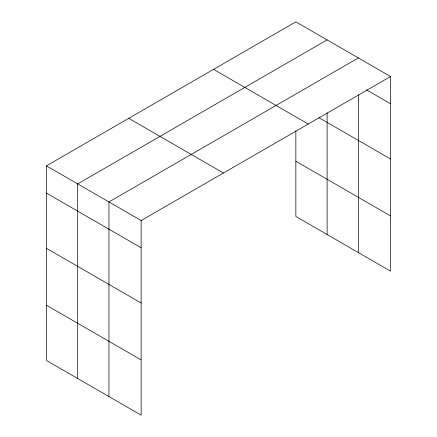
<?xml version="1.0" encoding="UTF-8"?>
<svg xmlns="http://www.w3.org/2000/svg" width="437" height="437" viewBox="0 0 437 437"><rect width="100%" height="100%" fill="white"/><g stroke="black" fill="none" stroke-linecap="round" stroke-linejoin="round"><path stroke-width="0.66" d="M46.442 165.847L141.146 220.527L141.146 415.15L46.442 360.476L46.442 165.847L295.854 21.85L390.558 76.524L390.558 271.153L295.854 216.473L295.854 130.756M327.111 39.893L77.693 183.89L77.693 378.518M358.362 57.935L108.944 201.938L108.944 396.561M141.146 220.527L390.558 76.524M366.556 89.918L390.558 103.777M318.852 117.613L390.558 159.013M213.551 69.368L308.254 124.048M295.854 161.242L390.558 215.916M128.746 118.329L223.449 173.008M46.442 193.099L141.146 247.779M46.442 248.331L141.146 303.01M46.442 305.239L141.146 359.919M358.362 94.736L358.362 252.559M327.111 112.833L327.111 234.516"/></g></svg>
